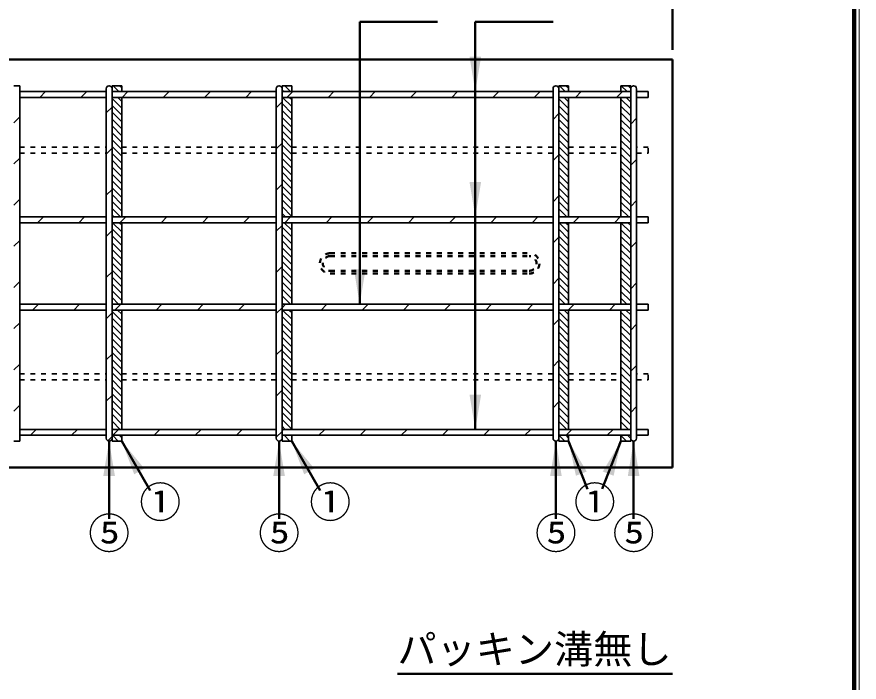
# Model space of a CAD drawing. Units: millimetres, scale not verified. Extents: x 100 to 4105, y 100 to 2870.
# Drawn here: x 3238 to 4105, y 1835 to 2520 of the extents above; entities that cross this region are included whole.
import ezdxf
from ezdxf.enums import TextEntityAlignment as Align

# ---------------------------------------------------------------- set-up
doc = ezdxf.new("R2010")
doc.units = ezdxf.units.MM
doc.header["$LTSCALE"] = 5
doc.linetypes.add('USER1', pattern=[2.2, 1, -1.2])
doc.layers.add('V-nasSTD', color=7, linetype='Continuous', lineweight=50)
doc.styles.add('ＭＳ ゴシック', font='')
doc.styles.get('ＭＳ ゴシック').set_extended_font_data('MS Gothic')

msp = doc.modelspace()

# ---------------------------------------------------------------- hatches: boundary and pattern name
at = {"layer": 'V-nasSTD'}
for points in [[(3715.806, 2478.861), (3709.806, 2442.861), (3703.806, 2478.861)], [(3715.806, 2349.861), (3709.806, 2313.861), (3703.806, 2349.861)], [(3596.806, 2259.861), (3590.806, 2223.861), (3584.806, 2259.861)], [(3715.806, 2130.861), (3709.806, 2094.861), (3703.806, 2130.861)], [(3338.806, 2046.861), (3332.806, 2082.861), (3326.806, 2046.861)], [(3369.002, 2054.684), (3345.806, 2082.861), (3358.609, 2048.684)], [(3513.806, 2046.861), (3507.806, 2082.861), (3501.806, 2046.861)], [(3544.002, 2054.684), (3520.806, 2082.861), (3533.609, 2048.684)], [(3798.806, 2046.861), (3792.806, 2082.861), (3786.806, 2046.861)], [(3818.977, 2049.357), (3813.393, 2047.162), (3805.806, 2082.861), (3824.561, 2051.552)], [(3841.05, 2051.552), (3859.806, 2082.861), (3852.218, 2047.162), (3846.634, 2049.357)], [(3878.806, 2046.861), (3872.806, 2082.861), (3866.806, 2046.861)]]:
    msp.add_hatch(color=256, dxfattribs=at).paths.add_polyline_path(points)

# ---------------------------------------------------------------- linework, layer by layer
at = {"layer": 'V-nasSTD', "lineweight": 100}
msp.add_line((4100, 105), (4100, 2865), dxfattribs=at)
at = {"layer": 'V-nasSTD'}
for p, q in [((3912.806, 2485.861), (3912.806, 2595.861)), ((3590.806, 2514.861), (3590.806, 2223.861)), ((3590.806, 2514.861), (3670.806, 2514.861)), ((3709.806, 2514.861), (3709.806, 2094.861)), ((3709.806, 2514.861), (3789.806, 2514.861)), ((3912.806, 2475.861), (1912.806, 2475.861)), ((3912.806, 2475.861), (3912.806, 2055.861)), ((3332.806, 2002.911), (3332.806, 2082.861)), ((3375.096, 2032.129), (3345.806, 2082.861)), ((3507.806, 2002.911), (3507.806, 2082.861)), ((3550.096, 2032.129), (3520.806, 2082.861)), ((3792.806, 2002.861), (3792.806, 2082.861)), ((3825.211, 2033.498), (3805.806, 2082.861)), ((3840.446, 2033.615), (3859.806, 2082.861)), ((3872.806, 2002.861), (3872.806, 2082.861)), ((1912.806, 2055.861), (3912.806, 2055.861)), ((3629.598, 1843.073), (3912.806, 1843.073))]:
    msp.add_line(p, q, dxfattribs=at)
at = {"layer": 'V-nasSTD', "lineweight": 35}
for p, q in [((3234.806, 2448.843), (3240.806, 2448.843)), ((3240.806, 2448.843), (3240.806, 2082.843)), ((3329.806, 2445.861), (3329.806, 2085.861)), ((3345.806, 2448.861), (3335.806, 2448.861)), ((3335.806, 2448.861), (3335.806, 2445.861)), ((3335.806, 2445.861), (3335.806, 2085.861)), ((3336.825, 2448.861), (3342.825, 2442.861)), ((3343.896, 2448.861), (3345.806, 2446.951)), ((3345.806, 2448.861), (3345.806, 2442.861)), ((3504.806, 2445.861), (3504.806, 2085.861)), ((3520.806, 2448.861), (3510.806, 2448.861)), ((3510.806, 2448.861), (3510.806, 2445.861)), ((3510.806, 2445.861), (3510.806, 2085.861)), ((3513.602, 2448.861), (3519.601, 2442.861)), ((3520.673, 2448.861), (3520.806, 2448.728)), ((3520.806, 2448.861), (3520.806, 2442.861)), ((3789.806, 2445.861), (3789.806, 2085.861)), ((3805.806, 2448.861), (3795.806, 2448.861)), ((3795.806, 2448.861), (3795.806, 2445.861)), ((3795.806, 2445.861), (3795.806, 2085.861)), ((3796.444, 2448.861), (3802.444, 2442.861)), ((3803.515, 2448.861), (3805.806, 2446.571)), ((3805.806, 2448.861), (3805.806, 2442.861)), ((3869.806, 2448.861), (3859.806, 2448.861)), ((3859.806, 2448.861), (3859.806, 2442.861)), ((3860.084, 2448.861), (3866.084, 2442.861)), ((3867.155, 2448.861), (3869.806, 2446.21)), ((3869.806, 2448.861), (3869.806, 2445.861)), ((3869.806, 2445.861), (3869.806, 2085.861)), ((3875.806, 2445.861), (3875.806, 2085.861)), ((3240.806, 2442.861), (3329.806, 2442.861)), ((3240.806, 2436.861), (3329.806, 2436.861)), ((3261.333, 2436.861), (3267.333, 2442.861)), ((3303.759, 2436.861), (3309.759, 2442.861)), ((3335.806, 2442.861), (3504.806, 2442.861)), ((3335.806, 2436.861), (3504.806, 2436.861)), ((3341.754, 2436.861), (3345.806, 2432.809)), ((3345.806, 2436.861), (3345.806, 2313.861)), ((3346.186, 2436.861), (3352.186, 2442.861)), ((3388.612, 2436.861), (3394.612, 2442.861)), ((3431.038, 2436.861), (3437.038, 2442.861)), ((3473.465, 2436.861), (3479.465, 2442.861)), ((3510.806, 2444.586), (3512.53, 2442.861)), ((3510.806, 2442.861), (3789.806, 2442.861)), ((3510.806, 2436.861), (3789.806, 2436.861)), ((3511.459, 2436.861), (3520.806, 2427.515)), ((3521.891, 2442.861), (3515.891, 2436.861)), ((3518.53, 2436.861), (3520.806, 2434.586)), ((3520.806, 2436.861), (3520.806, 2313.861)), ((3558.318, 2436.861), (3564.318, 2442.861)), ((3600.744, 2436.861), (3606.744, 2442.861)), ((3643.17, 2436.861), (3649.17, 2442.861)), ((3685.597, 2436.861), (3691.597, 2442.861)), ((3728.023, 2436.861), (3734.023, 2442.861)), ((3770.45, 2436.861), (3776.45, 2442.861)), ((3795.806, 2442.861), (3869.806, 2442.861)), ((3795.806, 2436.861), (3869.806, 2436.861)), ((3801.373, 2436.861), (3805.806, 2432.428)), ((3805.806, 2436.861), (3805.806, 2313.861)), ((3818.876, 2442.861), (3812.876, 2436.861)), ((3861.302, 2442.861), (3855.302, 2436.861)), ((3859.806, 2313.861), (3859.806, 2436.861)), ((3865.013, 2436.861), (3869.806, 2432.068)), ((3887.806, 2442.861), (3875.806, 2442.861)), ((3875.806, 2436.861), (3887.806, 2436.861)), ((3887.806, 2436.861), (3887.806, 2442.861)), ((3335.806, 2435.738), (3345.806, 2425.738)), ((3335.806, 2428.667), (3345.806, 2418.667)), ((3510.806, 2432.275), (3504.806, 2426.275)), ((3510.806, 2430.444), (3520.806, 2420.444)), ((3795.806, 2435.357), (3805.806, 2425.357)), ((3795.806, 2428.286), (3805.806, 2418.286)), ((3859.806, 2434.997), (3869.806, 2424.997)), ((3335.806, 2426.981), (3329.806, 2420.981)), ((3335.806, 2421.596), (3345.806, 2411.596)), ((3510.806, 2423.373), (3520.806, 2413.373)), ((3795.806, 2420.29), (3789.806, 2414.29)), ((3795.806, 2421.215), (3805.806, 2411.215)), ((3859.806, 2427.926), (3869.806, 2417.926)), ((3859.806, 2420.855), (3869.806, 2410.855)), ((3240.806, 2416.834), (3234.806, 2410.834)), ((3335.806, 2414.525), (3345.806, 2404.525)), ((3510.806, 2416.301), (3520.806, 2406.301)), ((3795.806, 2414.144), (3805.806, 2404.144)), ((3859.806, 2413.784), (3869.806, 2403.784)), ((3875.806, 2415.438), (3869.806, 2409.438)), ((3335.806, 2407.454), (3345.806, 2397.454)), ((3510.806, 2409.23), (3520.806, 2399.23)), ((3510.806, 2402.159), (3520.806, 2392.159)), ((3795.806, 2407.073), (3805.806, 2397.073)), ((3859.806, 2406.713), (3869.806, 2396.713)), ((3335.806, 2400.383), (3345.806, 2390.383)), ((3510.806, 2395.088), (3520.806, 2385.088)), ((3795.806, 2400.002), (3805.806, 2390.002)), ((3859.806, 2399.642), (3869.806, 2389.642)), ((3335.806, 2393.312), (3345.806, 2383.312)), ((3335.806, 2386.24), (3345.806, 2376.24)), ((3510.806, 2389.849), (3504.806, 2383.849)), ((3510.806, 2388.017), (3520.806, 2378.017)), ((3795.806, 2392.931), (3805.806, 2382.931)), ((3795.806, 2385.86), (3805.806, 2375.86)), ((3859.806, 2392.571), (3869.806, 2382.571)), ((3859.806, 2385.499), (3869.806, 2375.499)), ((3335.806, 2384.554), (3329.806, 2378.554)), ((3335.806, 2379.169), (3345.806, 2369.169)), ((3510.806, 2380.946), (3520.806, 2370.946)), ((3795.806, 2377.864), (3789.806, 2371.864)), ((3795.806, 2378.789), (3805.806, 2368.789)), ((3859.806, 2378.428), (3869.806, 2368.428)), ((3240.806, 2374.407), (3234.806, 2368.407)), ((3335.806, 2372.098), (3345.806, 2362.098)), ((3510.806, 2373.875), (3520.806, 2363.875)), ((3795.806, 2371.718), (3805.806, 2361.718)), ((3859.806, 2371.357), (3869.806, 2361.357)), ((3875.806, 2373.011), (3869.806, 2367.011)), ((3335.806, 2365.027), (3345.806, 2355.027)), ((3510.806, 2366.804), (3520.806, 2356.804)), ((3510.806, 2359.733), (3520.806, 2349.733)), ((3795.806, 2364.647), (3805.806, 2354.647)), ((3859.806, 2364.286), (3869.806, 2354.286)), ((3335.806, 2357.956), (3345.806, 2347.956)), ((3335.806, 2350.885), (3345.806, 2340.885)), ((3510.806, 2352.662), (3520.806, 2342.662)), ((3795.806, 2357.576), (3805.806, 2347.576)), ((3795.806, 2350.505), (3805.806, 2340.505)), ((3859.806, 2357.215), (3869.806, 2347.215)), ((3859.806, 2350.144), (3869.806, 2340.144)), ((3335.806, 2342.128), (3329.806, 2336.128)), ((3335.806, 2343.814), (3345.806, 2333.814)), ((3510.806, 2347.422), (3504.806, 2341.422)), ((3510.806, 2345.591), (3520.806, 2335.591)), ((3795.806, 2343.433), (3805.806, 2333.433)), ((3859.806, 2343.073), (3869.806, 2333.073)), ((3335.806, 2336.743), (3345.806, 2326.743)), ((3510.806, 2338.52), (3520.806, 2328.52)), ((3795.806, 2335.438), (3789.806, 2329.438)), ((3795.806, 2336.362), (3805.806, 2326.362)), ((3859.806, 2336.002), (3869.806, 2326.002)), ((3240.806, 2331.981), (3234.806, 2325.981)), ((3335.806, 2329.672), (3345.806, 2319.672)), ((3510.806, 2331.449), (3520.806, 2321.449)), ((3510.806, 2324.378), (3520.806, 2314.378)), ((3795.806, 2329.291), (3805.806, 2319.291)), ((3859.806, 2328.931), (3869.806, 2318.931)), ((3875.806, 2330.585), (3869.806, 2324.585)), ((3335.806, 2322.601), (3344.546, 2313.861)), ((3335.806, 2315.53), (3337.475, 2313.861)), ((3510.806, 2317.306), (3514.251, 2313.861)), ((3795.806, 2322.22), (3804.165, 2313.861)), ((3859.806, 2321.86), (3867.805, 2313.861)), ((3240.806, 2313.861), (3329.806, 2313.861)), ((3240.806, 2307.861), (3329.806, 2307.861)), ((3265.112, 2313.861), (3259.112, 2307.861)), ((3307.538, 2313.861), (3301.538, 2307.861)), ((3335.806, 2313.861), (3504.806, 2313.861)), ((3335.806, 2307.861), (3504.806, 2307.861)), ((3336.403, 2307.861), (3345.806, 2298.459)), ((3343.475, 2307.861), (3345.806, 2305.53)), ((3343.965, 2307.861), (3349.965, 2313.861)), ((3345.806, 2223.861), (3345.806, 2307.861)), ((3386.391, 2307.861), (3392.391, 2313.861)), ((3428.818, 2307.861), (3434.818, 2313.861)), ((3471.244, 2307.861), (3477.244, 2313.861)), ((3510.806, 2313.861), (3789.806, 2313.861)), ((3510.806, 2307.861), (3789.806, 2307.861)), ((3513.18, 2307.861), (3520.806, 2300.235)), ((3519.67, 2313.861), (3513.67, 2307.861)), ((3520.251, 2307.861), (3520.806, 2307.306)), ((3520.806, 2223.861), (3520.806, 2307.861)), ((3556.097, 2307.861), (3562.097, 2313.861)), ((3598.523, 2307.861), (3604.523, 2313.861)), ((3640.95, 2307.861), (3646.95, 2313.861)), ((3683.376, 2307.861), (3689.376, 2313.861)), ((3725.802, 2307.861), (3731.802, 2313.861)), ((3768.229, 2307.861), (3774.229, 2313.861)), ((3795.806, 2315.149), (3797.094, 2313.861)), ((3795.806, 2313.861), (3869.806, 2313.861)), ((3795.806, 2223.861), (3795.806, 2308.361)), ((3795.806, 2307.861), (3869.806, 2307.861)), ((3796.023, 2307.861), (3805.806, 2298.078)), ((3803.094, 2307.861), (3805.806, 2305.149)), ((3805.806, 2307.861), (3805.806, 2223.861)), ((3810.655, 2307.861), (3816.655, 2313.861)), ((3853.082, 2307.861), (3859.082, 2313.861)), ((3859.806, 2314.789), (3860.734, 2313.861)), ((3859.806, 2223.861), (3859.806, 2307.861)), ((3859.806, 2307.718), (3869.806, 2297.718)), ((3866.734, 2307.861), (3869.806, 2304.789)), ((3887.806, 2313.861), (3875.806, 2313.861)), ((3875.806, 2307.861), (3887.806, 2307.861)), ((3887.806, 2307.861), (3887.806, 2313.861)), ((3335.806, 2299.702), (3329.806, 2293.702)), ((3335.806, 2301.388), (3345.806, 2291.388)), ((3510.806, 2304.996), (3504.806, 2298.996)), ((3510.806, 2303.164), (3520.806, 2293.164)), ((3795.806, 2301.007), (3805.806, 2291.007)), ((3859.806, 2300.647), (3869.806, 2290.647)), ((3240.806, 2289.554), (3234.806, 2283.554)), ((3335.806, 2294.317), (3345.806, 2284.317)), ((3510.806, 2296.093), (3520.806, 2286.093)), ((3795.806, 2293.011), (3789.806, 2287.011)), ((3795.806, 2293.936), (3805.806, 2283.936)), ((3859.806, 2293.576), (3869.806, 2283.576)), ((3335.806, 2287.246), (3345.806, 2277.246)), ((3510.806, 2289.022), (3520.806, 2279.022)), ((3510.806, 2281.951), (3520.806, 2271.951)), ((3795.806, 2286.865), (3805.806, 2276.865)), ((3859.806, 2286.505), (3869.806, 2276.505)), ((3875.806, 2288.158), (3869.806, 2282.158)), ((3335.806, 2280.174), (3345.806, 2270.174)), ((3335.806, 2273.103), (3345.806, 2263.103)), ((3510.806, 2274.88), (3520.806, 2264.88)), ((3795.806, 2279.794), (3805.806, 2269.794)), ((3795.806, 2272.723), (3805.806, 2262.723)), ((3859.806, 2279.433), (3869.806, 2269.433)), ((3859.806, 2272.362), (3869.806, 2262.362)), ((3335.806, 2266.032), (3345.806, 2256.032)), ((3510.806, 2267.809), (3520.806, 2257.809)), ((3795.806, 2265.652), (3805.806, 2255.652)), ((3859.806, 2265.291), (3869.806, 2255.291)), ((3335.806, 2257.275), (3329.806, 2251.275)), ((3335.806, 2258.961), (3345.806, 2248.961)), ((3510.806, 2262.57), (3504.806, 2256.57)), ((3510.806, 2260.738), (3520.806, 2250.738)), ((3795.806, 2258.581), (3805.806, 2248.581)), ((3859.806, 2258.22), (3869.806, 2248.22)), ((3240.806, 2247.128), (3234.806, 2241.128)), ((3335.806, 2251.89), (3345.806, 2241.89)), ((3510.806, 2253.667), (3520.806, 2243.667)), ((3510.806, 2246.596), (3520.806, 2236.596)), ((3795.806, 2250.585), (3789.806, 2244.585)), ((3795.806, 2251.51), (3805.806, 2241.51)), ((3859.806, 2251.149), (3869.806, 2241.149)), ((3335.806, 2244.819), (3345.806, 2234.819)), ((3335.806, 2237.748), (3345.806, 2227.748)), ((3510.806, 2239.525), (3520.806, 2229.525)), ((3795.806, 2244.439), (3805.806, 2234.439)), ((3795.806, 2237.367), (3805.806, 2227.367)), ((3859.806, 2244.078), (3869.806, 2234.078)), ((3875.806, 2245.732), (3869.806, 2239.732)), ((3335.806, 2230.677), (3342.622, 2223.861)), ((3510.806, 2232.454), (3519.398, 2223.861)), ((3795.806, 2230.296), (3802.241, 2223.861)), ((3859.806, 2237.007), (3869.806, 2227.007)), ((3859.806, 2229.936), (3865.881, 2223.861)), ((3240.806, 2223.861), (3329.806, 2223.861)), ((3253.965, 2217.861), (3259.965, 2223.861)), ((3296.391, 2217.861), (3302.391, 2223.861)), ((3335.806, 2223.861), (3504.806, 2223.861)), ((3338.818, 2217.861), (3344.818, 2223.861)), ((3381.244, 2217.861), (3387.244, 2223.861)), ((3423.67, 2217.861), (3429.67, 2223.861)), ((3466.097, 2217.861), (3472.097, 2223.861)), ((3510.806, 2220.143), (3504.806, 2214.143)), ((3510.806, 2225.383), (3512.327, 2223.861)), ((3510.806, 2223.861), (3789.806, 2223.861)), ((3514.523, 2223.861), (3510.806, 2220.143)), ((3550.95, 2217.861), (3556.95, 2223.861)), ((3593.376, 2217.861), (3599.376, 2223.861)), ((3635.802, 2217.861), (3641.802, 2223.861)), ((3678.229, 2217.861), (3684.229, 2223.861)), ((3720.655, 2217.861), (3726.655, 2223.861)), ((3763.082, 2217.861), (3769.082, 2223.861)), ((3795.806, 2223.861), (3869.806, 2223.861)), ((3811.508, 2223.861), (3805.508, 2217.861)), ((3847.934, 2217.861), (3853.934, 2223.861)), ((3887.806, 2223.861), (3875.806, 2223.861)), ((3887.806, 2217.861), (3887.806, 2223.861)), ((3240.806, 2217.861), (3329.806, 2217.861)), ((3335.806, 2214.849), (3329.806, 2208.849)), ((3335.806, 2217.861), (3504.806, 2217.861)), ((3335.806, 2216.535), (3345.806, 2206.535)), ((3341.551, 2217.861), (3345.806, 2213.606)), ((3345.806, 2217.861), (3345.806, 2094.861)), ((3510.806, 2217.861), (3789.806, 2217.861)), ((3511.256, 2217.861), (3520.806, 2208.312)), ((3518.327, 2217.861), (3520.806, 2215.383)), ((3520.806, 2217.861), (3520.806, 2094.861)), ((3795.806, 2217.861), (3869.806, 2217.861)), ((3795.806, 2216.154), (3805.806, 2206.154)), ((3801.17, 2217.861), (3805.806, 2213.225)), ((3805.806, 2217.861), (3805.806, 2094.861)), ((3859.806, 2094.861), (3859.806, 2217.861)), ((3859.806, 2215.794), (3869.806, 2205.794)), ((3864.81, 2217.861), (3869.806, 2212.865)), ((3875.806, 2217.861), (3887.806, 2217.861)), ((3240.806, 2204.702), (3234.806, 2198.702)), ((3335.806, 2209.464), (3345.806, 2199.464)), ((3510.806, 2211.24), (3520.806, 2201.24)), ((3510.806, 2204.169), (3520.806, 2194.169)), ((3795.806, 2208.158), (3789.806, 2202.158)), ((3795.806, 2209.083), (3805.806, 2199.083)), ((3859.806, 2208.723), (3869.806, 2198.723)), ((3875.806, 2203.306), (3869.806, 2197.306)), ((3335.806, 2202.393), (3345.806, 2192.393)), ((3335.806, 2195.322), (3345.806, 2185.322)), ((3510.806, 2197.098), (3520.806, 2187.098)), ((3795.806, 2202.012), (3805.806, 2192.012)), ((3795.806, 2194.941), (3805.806, 2184.941)), ((3859.806, 2201.652), (3869.806, 2191.652)), ((3859.806, 2194.581), (3869.806, 2184.581)), ((3335.806, 2188.251), (3345.806, 2178.251)), ((3510.806, 2190.027), (3520.806, 2180.027)), ((3795.806, 2187.87), (3805.806, 2177.87)), ((3859.806, 2187.51), (3869.806, 2177.51)), ((3335.806, 2181.18), (3345.806, 2171.18)), ((3510.806, 2177.717), (3504.806, 2171.717)), ((3510.806, 2182.956), (3520.806, 2172.956)), ((3795.806, 2180.799), (3805.806, 2170.799)), ((3859.806, 2180.439), (3869.806, 2170.439)), ((3335.806, 2172.422), (3329.806, 2166.422)), ((3335.806, 2174.108), (3345.806, 2164.108)), ((3510.806, 2175.885), (3520.806, 2165.885)), ((3510.806, 2168.814), (3520.806, 2158.814)), ((3795.806, 2173.728), (3805.806, 2163.728)), ((3859.806, 2173.367), (3869.806, 2163.367)), ((3240.806, 2162.275), (3234.806, 2156.275)), ((3335.806, 2167.037), (3345.806, 2157.037)), ((3335.806, 2159.966), (3345.806, 2149.966)), ((3510.806, 2161.743), (3520.806, 2151.743)), ((3795.806, 2165.732), (3789.806, 2159.732)), ((3795.806, 2166.657), (3805.806, 2156.657)), ((3795.806, 2159.586), (3805.806, 2149.586)), ((3859.806, 2166.296), (3869.806, 2156.296)), ((3875.806, 2160.879), (3869.806, 2154.879)), ((3335.806, 2153.215), (3345.806, 2143.215)), ((3510.806, 2154.992), (3520.806, 2144.992)), ((3795.806, 2152.515), (3805.806, 2142.515)), ((3859.806, 2159.225), (3869.806, 2149.225)), ((3859.806, 2152.154), (3869.806, 2142.154)), ((3335.806, 2145.824), (3345.806, 2135.824)), ((3510.806, 2147.601), (3520.806, 2137.601)), ((3795.806, 2145.444), (3805.806, 2135.444)), ((3859.806, 2145.083), (3869.806, 2135.083)), ((3335.806, 2138.753), (3345.806, 2128.753)), ((3510.806, 2135.29), (3504.806, 2129.29)), ((3510.806, 2140.53), (3520.806, 2130.53)), ((3510.806, 2133.459), (3520.806, 2123.459)), ((3795.806, 2138.373), (3805.806, 2128.373)), ((3859.806, 2138.012), (3869.806, 2128.012)), ((3335.806, 2129.996), (3329.806, 2123.996)), ((3335.806, 2131.682), (3345.806, 2121.682)), ((3510.806, 2126.388), (3520.806, 2116.388)), ((3795.806, 2131.301), (3805.806, 2121.301)), ((3859.806, 2130.941), (3869.806, 2120.941)), ((3240.806, 2119.849), (3234.806, 2113.849)), ((3335.806, 2124.611), (3345.806, 2114.611)), ((3335.806, 2117.54), (3345.806, 2107.54)), ((3510.806, 2119.317), (3520.806, 2109.317)), ((3795.806, 2123.306), (3789.806, 2117.306)), ((3795.806, 2124.23), (3805.806, 2114.23)), ((3795.806, 2117.159), (3805.806, 2107.159)), ((3859.806, 2123.87), (3869.806, 2113.87)), ((3859.806, 2116.799), (3869.806, 2106.799)), ((3875.806, 2118.453), (3869.806, 2112.453)), ((3335.806, 2110.469), (3345.806, 2100.469)), ((3510.806, 2112.246), (3520.806, 2102.246)), ((3795.806, 2110.088), (3805.806, 2100.088)), ((3859.806, 2109.728), (3869.806, 2099.728)), ((3335.806, 2103.398), (3344.342, 2094.861)), ((3510.806, 2105.174), (3520.806, 2095.174)), ((3795.806, 2103.017), (3803.962, 2094.861)), ((3859.806, 2102.657), (3867.601, 2094.861)), ((3240.806, 2094.861), (3329.806, 2094.861)), ((3251.744, 2088.861), (3257.744, 2094.861)), ((3294.17, 2088.861), (3300.17, 2094.861)), ((3335.806, 2096.327), (3337.271, 2094.861)), ((3335.806, 2094.861), (3504.806, 2094.861)), ((3336.597, 2088.861), (3342.597, 2094.861)), ((3379.023, 2088.861), (3385.023, 2094.861)), ((3421.45, 2088.861), (3427.45, 2094.861)), ((3463.876, 2088.861), (3469.876, 2094.861)), ((3510.806, 2092.864), (3504.806, 2086.864)), ((3510.806, 2098.103), (3514.048, 2094.861)), ((3510.806, 2094.861), (3789.806, 2094.861)), ((3512.302, 2094.861), (3510.806, 2093.364)), ((3548.729, 2088.861), (3554.729, 2094.861)), ((3591.155, 2088.861), (3597.155, 2094.861)), ((3633.582, 2088.861), (3639.582, 2094.861)), ((3676.008, 2088.861), (3682.008, 2094.861)), ((3718.434, 2088.861), (3724.434, 2094.861)), ((3760.861, 2088.861), (3766.861, 2094.861)), ((3795.806, 2095.946), (3796.891, 2094.861)), ((3795.806, 2094.861), (3869.806, 2094.861)), ((3809.287, 2094.861), (3803.287, 2088.861)), ((3845.714, 2088.861), (3851.714, 2094.861)), ((3859.806, 2095.586), (3860.53, 2094.861)), ((3887.806, 2094.861), (3875.806, 2094.861)), ((3887.806, 2088.861), (3887.806, 2094.861)), ((3234.806, 2082.843), (3240.806, 2082.843)), ((3240.806, 2088.861), (3329.806, 2088.861)), ((3335.806, 2087.57), (3331.431, 2083.195)), ((3335.806, 2088.861), (3504.806, 2088.861)), ((3335.806, 2082.861), (3335.806, 2085.861)), ((3335.806, 2082.861), (3345.806, 2082.861)), ((3336.2, 2088.861), (3342.2, 2082.861)), ((3343.271, 2088.861), (3345.806, 2086.327)), ((3345.806, 2082.861), (3345.806, 2088.861)), ((3510.806, 2088.861), (3789.806, 2088.861)), ((3510.806, 2082.861), (3510.806, 2085.861)), ((3510.806, 2083.961), (3511.906, 2082.861)), ((3510.806, 2082.861), (3520.806, 2082.861)), ((3512.977, 2088.861), (3518.977, 2082.861)), ((3520.048, 2088.861), (3520.806, 2088.103)), ((3520.806, 2082.861), (3520.806, 2088.861)), ((3795.806, 2088.861), (3869.806, 2088.861)), ((3795.806, 2082.861), (3795.806, 2085.861)), ((3795.806, 2082.861), (3805.806, 2082.861)), ((3795.82, 2088.861), (3801.82, 2082.861)), ((3802.891, 2088.861), (3805.806, 2085.946)), ((3805.806, 2082.861), (3805.806, 2088.861)), ((3859.806, 2082.861), (3859.806, 2088.861)), ((3859.806, 2088.515), (3865.459, 2082.861)), ((3859.806, 2082.861), (3869.806, 2082.861)), ((3866.53, 2088.861), (3869.806, 2085.586)), ((3869.806, 2082.861), (3869.806, 2088.861)), ((3869.806, 2083.361), (3869.806, 2085.861)), ((3869.806, 2082.861), (3869.806, 2085.861)), ((3875.806, 2088.861), (3887.806, 2088.861))]:
    msp.add_line(p, q, dxfattribs=at)
at = {"layer": 'V-nasSTD', "linetype": 'USER1', "lineweight": 35}
for p, q in [((3240.806, 2385.572), (3329.806, 2385.572)), ((3345.806, 2385.572), (3504.806, 2385.572)), ((3520.806, 2385.572), (3789.806, 2385.572)), ((3805.806, 2385.572), (3859.806, 2385.572)), ((3887.806, 2385.572), (3875.806, 2385.572)), ((3887.806, 2379.572), (3887.806, 2385.572)), ((3240.806, 2379.572), (3329.806, 2379.572)), ((3345.806, 2379.572), (3504.806, 2379.572)), ((3520.806, 2379.572), (3789.806, 2379.572)), ((3805.806, 2379.572), (3859.806, 2379.572)), ((3875.806, 2379.572), (3887.806, 2379.572)), ((3240.806, 2152.149), (3329.806, 2152.149)), ((3345.806, 2152.149), (3504.806, 2152.149)), ((3520.806, 2152.149), (3789.806, 2152.149)), ((3805.806, 2152.149), (3859.806, 2152.149)), ((3887.806, 2152.149), (3875.806, 2152.149)), ((3887.806, 2146.149), (3887.806, 2152.149)), ((3240.806, 2146.149), (3329.806, 2146.149)), ((3345.806, 2146.149), (3504.806, 2146.149)), ((3520.806, 2146.149), (3789.806, 2146.149)), ((3805.806, 2146.149), (3859.806, 2146.149)), ((3875.806, 2146.149), (3887.806, 2146.149))]:
    msp.add_line(p, q, dxfattribs=at)
at = {"layer": 'V-nasSTD', "linetype": 'USER1'}
for p, q in [((3560.306, 2276.361), (3765.306, 2276.361)), ((3560.306, 2273.361), (3765.306, 2273.361)), ((3560.306, 2258.361), (3765.306, 2258.361)), ((3560.306, 2255.361), (3765.306, 2255.361))]:
    msp.add_line(p, q, dxfattribs=at)
at = {"layer": 'V-nasSTD', "lineweight": 13}
msp.add_lwpolyline([(100, 100), (100, 2870), (4105, 2870), (4105, 100)], close=True, dxfattribs=at)
at = {"layer": 'V-nasSTD', "lineweight": 35}
for centre, start, end in [((3332.806, 2445.861), 0, 180), ((3507.806, 2445.861), 0, 180), ((3792.806, 2445.861), 0, 180), ((3872.806, 2445.861), 0, 180), ((3332.806, 2085.861), 180, 0), ((3507.806, 2085.861), 180, 0), ((3792.806, 2085.861), 180, 0), ((3872.806, 2085.861), 180, 0)]:
    msp.add_arc(centre, 3, start, end, dxfattribs=at)
at = {"layer": 'V-nasSTD', "linetype": 'USER1'}
for centre, radius, start, end in [((3560.306, 2265.861), 10.5, 90, 270), ((3560.306, 2265.861), 7.5, 90, 270), ((3765.306, 2265.861), 10.5, 270, 90), ((3765.306, 2265.861), 7.5, 270, 90)]:
    msp.add_arc(centre, radius, start, end, dxfattribs=at)

# ---------------------------------------------------------------- texts
at = {"layer": 'V-nasSTD', "style": 'ＭＳ ゴシック'}
for s, height, p in [('①', 31.67, (3363.859, 2035.78)), ('①', 31.67, (3538.859, 2035.78)), ('①', 31.67, (3811.206, 2035.78)), ('⑤', 31.67, (3311.242, 2003.761)), ('⑤', 31.67, (3486.242, 2003.761)), ('⑤', 31.67, (3771.242, 2003.761)), ('⑤', 31.67, (3851.242, 2003.761)), ('パッキン溝無し', 29.56, (3629.598, 1883.393))]:
    msp.add_text(s, height=height, dxfattribs=at).set_placement(p, align=Align.TOP_LEFT)

doc.saveas('drawing.dxf')
